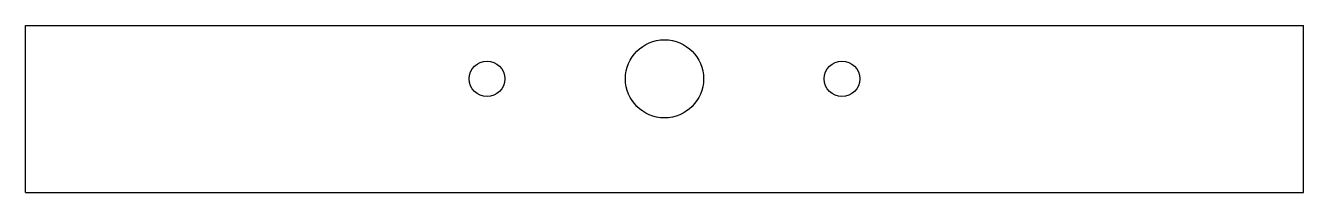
# Model space of a CAD drawing. Extents: x -368 to -8, y 8 to 55.
import ezdxf

# ---------------------------------------------------------------- set-up
doc = ezdxf.new("R2010")
doc.units = 0
doc.layers.add('VISIBLE', color=7, linetype='CONTINUOUS')

msp = doc.modelspace()

# ---------------------------------------------------------------- linework, layer by layer
at = {"layer": 'VISIBLE'}
for p, q in [((-368, 8), (-368, 55)), ((-368, 55), (-8, 55)), ((-8, 8), (-8, 55)), ((-368, 8), (-8, 8))]:
    msp.add_line(p, q, dxfattribs=at)
for centre, radius in [((-188, 40), 11), ((-238, 40), 5), ((-138, 40), 5)]:
    msp.add_circle(centre, radius, dxfattribs=at)

doc.saveas('drawing.dxf')
